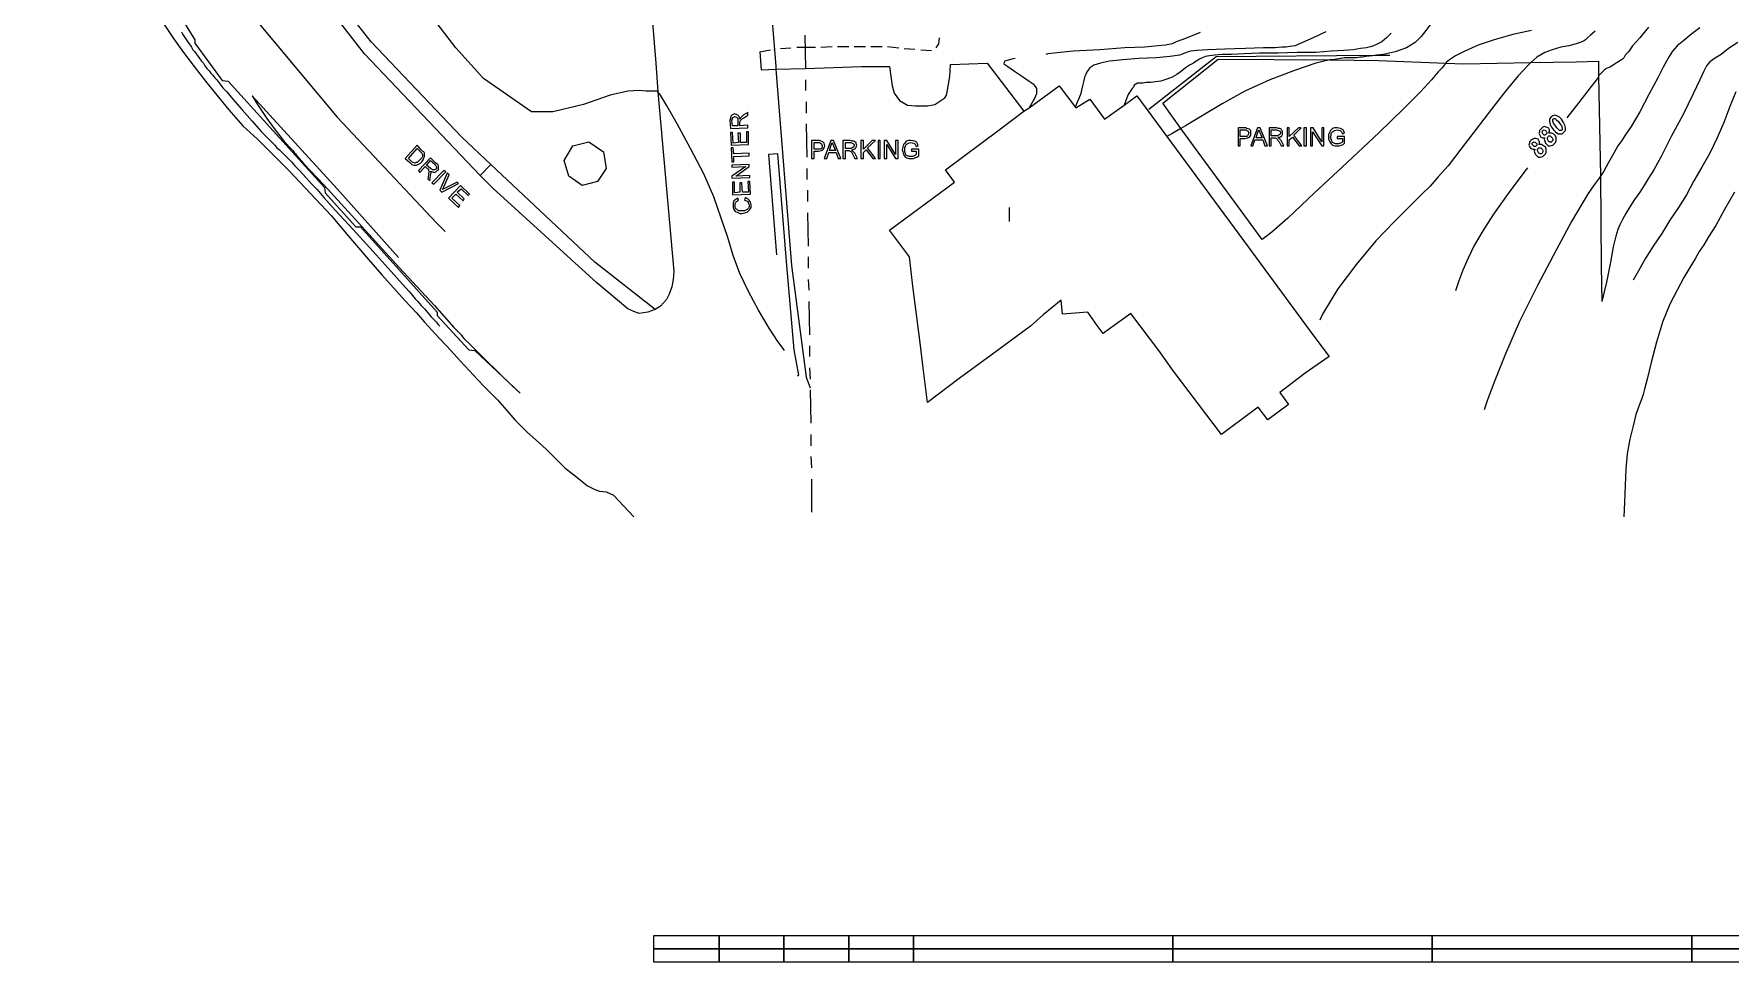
# Model space of a CAD drawing. Header units: feet. Extents: x -3749 to 15459, y 505 to 24761.
# Drawn here: x -3493 to 6705, y 505 to 6085 of the extents above; entities that cross this region are included whole.
import ezdxf

# ---------------------------------------------------------------- set-up
doc = ezdxf.new("R2010")
doc.units = ezdxf.units.FT
for name, color, linetype in [('Buildings', 2, 'CONTINUOUS'), ('Streets', 4, 'CONTINUOUS'), ('Topo Lines', 6, 'CONTINUOUS'), ('Water', 5, 'CONTINUOUS')]:
    doc.layers.add(name, color=color, linetype=linetype)

msp = doc.modelspace()

# ---------------------------------------------------------------- linework, layer by layer
at = {"layer": 'Buildings'}
for points in [[(1143, 6077), (1147, 5877)], [(1931, 6001), (1947, 6025), (1951, 6061)], [(871, 5977), (935, 5989)], [(959, 5989), (959, 5993)], [(995, 5997), (1059, 6001)], [(1095, 6005), (1143, 6005)], [(1143, 6005), (1147, 6005), (1207, 6005)], [(1239, 6005), (1307, 6009)], [(1339, 6009), (1407, 6009)], [(1439, 6009), (1507, 6009)], [(1539, 6009), (1599, 6009), (1607, 6009)], [(1639, 6009), (1707, 6001)], [(1739, 5997), (1803, 5993)], [(1839, 5989), (1903, 5985)], [(3211, 5633), (3615, 5949), (4579, 5957)], [(4579, 5957), (4659, 5957)], [(1147, 5809), (1147, 5745)], [(2771, 5641), (2855, 5693), (2943, 5573), (3063, 5657), (3139, 5713), (3319, 5469), (3807, 4805), (4203, 4269), (4295, 4145), (4151, 4045), (3999, 3929), (4051, 3857), (3927, 3765), (3867, 3841), (3695, 3713), (3647, 3677), (3359, 4057), (3271, 4181), (3103, 4405), (2975, 4313), (2935, 4285), (2899, 4333), (2843, 4413), (2691, 4401), (2683, 4485), (2575, 4397), (2499, 4329), (2263, 4153), (2071, 4013), (1879, 3869), (1851, 4093), (1835, 4229), (1791, 4569), (1771, 4745), (1651, 4905), (2043, 5193), (1987, 5269), (2311, 5509), (2459, 5621), (2491, 5641), (2671, 5773), (2771, 5641)], [(799, 5521), (799, 5537), (751, 5533), (751, 5549), (751, 5557), (755, 5565), (763, 5573), (767, 5577), (775, 5581), (799, 5597), (799, 5613), (771, 5597), (755, 5581), (751, 5573), (747, 5589), (739, 5597), (731, 5601), (719, 5605), (711, 5601), (703, 5597), (699, 5593), (695, 5585), (695, 5577), (691, 5565), (695, 5517), (799, 5521)], [(1151, 5677), (1151, 5609)], [(739, 5533), (707, 5533), (703, 5565), (707, 5577), (707, 5581), (715, 5585), (719, 5589), (731, 5585), (739, 5577), (739, 5573), (739, 5565), (739, 5533)], [(1151, 5545), (1155, 5345)], [(3747, 5413), (3759, 5413), (3759, 5457), (3787, 5457), (3803, 5461), (3815, 5465), (3823, 5477), (3823, 5489), (3823, 5505), (3815, 5513), (3799, 5517), (3795, 5521), (3783, 5521), (3747, 5521), (3747, 5413)], [(3759, 5469), (3759, 5509), (3787, 5509), (3795, 5509), (3799, 5505), (3807, 5501), (3811, 5489), (3807, 5481), (3803, 5473), (3799, 5469), (3787, 5469), (3759, 5469)], [(3823, 5413), (3835, 5413), (3847, 5449), (3895, 5449), (3907, 5413), (3923, 5413), (3879, 5521), (3863, 5521), (3823, 5413)], [(3855, 5461), (3863, 5489), (3871, 5509), (3875, 5497), (3879, 5489), (3891, 5461), (3855, 5461)], [(3935, 5413), (3947, 5413), (3947, 5461), (3963, 5461), (3971, 5461), (3979, 5457), (3983, 5453), (3987, 5445), (3995, 5437), (4007, 5413), (4023, 5413), (4007, 5445), (3995, 5457), (3987, 5465), (3999, 5465), (4011, 5473), (4015, 5481), (4015, 5493), (4015, 5501), (4011, 5505), (4007, 5513), (3999, 5517), (3991, 5517), (3979, 5521), (3935, 5521), (3935, 5413)], [(3947, 5473), (3947, 5509), (3979, 5509), (3991, 5505), (3999, 5501), (4003, 5497), (4003, 5489), (3999, 5481), (3991, 5477), (3987, 5473), (3979, 5473), (3947, 5473)], [(4043, 5413), (4055, 5413), (4055, 5449), (4075, 5465), (4115, 5413), (4131, 5413), (4083, 5477), (4127, 5521), (4111, 5521), (4055, 5469), (4055, 5521), (4043, 5521), (4043, 5413)], [(4143, 5413), (4159, 5413), (4159, 5521), (4143, 5521), (4143, 5413)], [(4183, 5413), (4195, 5413), (4195, 5497), (4251, 5413), (4263, 5413), (4263, 5521), (4251, 5521), (4251, 5437), (4199, 5521), (4183, 5521), (4183, 5413)], [(4343, 5457), (4375, 5457), (4375, 5437), (4371, 5433), (4363, 5429), (4351, 5425), (4343, 5425), (4335, 5425), (4323, 5429), (4315, 5433), (4311, 5441), (4307, 5453), (4303, 5465), (4307, 5477), (4307, 5489), (4315, 5497), (4327, 5505), (4343, 5509), (4359, 5505), (4367, 5501), (4375, 5485), (4387, 5489), (4383, 5501), (4379, 5509), (4371, 5513), (4363, 5517), (4343, 5521), (4327, 5521), (4315, 5517), (4303, 5505), (4299, 5497), (4291, 5481), (4291, 5465), (4291, 5453), (4299, 5437), (4307, 5425), (4315, 5417), (4331, 5413), (4343, 5413), (4355, 5413), (4367, 5417), (4379, 5421), (4387, 5429), (4387, 5469), (4343, 5469), (4343, 5457)], [(5591, 5461), (5587, 5453), (5591, 5441), (5595, 5429), (5603, 5421), (5611, 5413), (5623, 5413), (5639, 5417), (5647, 5425), (5655, 5433), (5659, 5445), (5659, 5453), (5659, 5461), (5655, 5473), (5643, 5485), (5631, 5489), (5615, 5489), (5619, 5501), (5619, 5509), (5615, 5517), (5611, 5521), (5599, 5525), (5587, 5529), (5579, 5525), (5567, 5513), (5559, 5505), (5559, 5497), (5555, 5489), (5559, 5481), (5567, 5465), (5579, 5461), (5591, 5461)], [(5583, 5481), (5579, 5485), (5575, 5493), (5575, 5497), (5579, 5505), (5587, 5509), (5595, 5505), (5599, 5501), (5603, 5493), (5603, 5489), (5599, 5481), (5595, 5481), (5591, 5477), (5587, 5477), (5583, 5481)], [(5655, 5497), (5671, 5485), (5683, 5485), (5695, 5485), (5707, 5497), (5715, 5505), (5715, 5521), (5711, 5537), (5703, 5553), (5691, 5573), (5679, 5585), (5663, 5593), (5651, 5597), (5639, 5593), (5627, 5585), (5619, 5573), (5619, 5561), (5623, 5541), (5631, 5525), (5643, 5509), (5655, 5497)], [(5675, 5509), (5663, 5521), (5655, 5533), (5643, 5549), (5639, 5561), (5639, 5569), (5639, 5573), (5647, 5577), (5655, 5577), (5659, 5569), (5671, 5561), (5679, 5549), (5691, 5533), (5695, 5521), (5695, 5513), (5695, 5509), (5691, 5505), (5687, 5505), (5679, 5505), (5675, 5509)], [(-1261, 5337), (-1233, 5313), (-1221, 5301), (-1209, 5297), (-1193, 5297), (-1177, 5305), (-1169, 5309), (-1161, 5317), (-1153, 5329), (-1149, 5341), (-1145, 5349), (-1145, 5361), (-1145, 5369), (-1149, 5377), (-1157, 5381), (-1165, 5389), (-1189, 5417), (-1261, 5337)], [(-69, 5377), (-53, 5277), (-105, 5197), (-197, 5173), (-277, 5229), (-305, 5325), (-253, 5413), (-157, 5437), (-69, 5377)], [(803, 5421), (803, 5497), (791, 5497), (791, 5433), (755, 5433), (755, 5489), (739, 5489), (743, 5433), (711, 5429), (707, 5493), (695, 5493), (699, 5417), (803, 5421)], [(1183, 5337), (1199, 5337), (1199, 5381), (1223, 5381), (1243, 5385), (1251, 5389), (1259, 5401), (1263, 5413), (1259, 5429), (1251, 5437), (1239, 5441), (1231, 5445), (1223, 5445), (1183, 5445), (1183, 5337)], [(1199, 5393), (1199, 5433), (1223, 5433), (1231, 5433), (1235, 5429), (1243, 5425), (1247, 5413), (1247, 5405), (1243, 5397), (1235, 5393), (1223, 5393), (1199, 5393)], [(1259, 5337), (1275, 5337), (1287, 5373), (1331, 5373), (1343, 5337), (1359, 5337), (1315, 5445), (1299, 5445), (1259, 5337)], [(1291, 5385), (1299, 5413), (1307, 5433), (1311, 5421), (1315, 5413), (1327, 5385), (1291, 5385)], [(1371, 5337), (1387, 5337), (1387, 5385), (1399, 5385), (1407, 5385), (1415, 5381), (1423, 5377), (1427, 5369), (1431, 5361), (1443, 5337), (1459, 5337), (1443, 5369), (1431, 5381), (1423, 5389), (1439, 5393), (1447, 5397), (1451, 5405), (1455, 5417), (1451, 5425), (1451, 5433), (1443, 5437), (1439, 5441), (1427, 5441), (1415, 5445), (1371, 5445), (1371, 5337)], [(1387, 5397), (1387, 5433), (1419, 5433), (1427, 5429), (1435, 5425), (1439, 5421), (1439, 5417), (1435, 5405), (1427, 5401), (1423, 5397), (1415, 5397), (1387, 5397)], [(1479, 5337), (1495, 5337), (1495, 5373), (1511, 5389), (1551, 5337), (1567, 5337), (1519, 5401), (1567, 5445), (1547, 5445), (1495, 5393), (1495, 5445), (1479, 5445), (1479, 5337)], [(1583, 5337), (1595, 5337), (1595, 5445), (1583, 5445), (1583, 5337)], [(1619, 5337), (1635, 5337), (1635, 5421), (1687, 5337), (1703, 5337), (1703, 5445), (1687, 5445), (1687, 5361), (1635, 5445), (1619, 5445), (1619, 5337)], [(1783, 5381), (1811, 5381), (1811, 5361), (1807, 5357), (1799, 5353), (1791, 5349), (1779, 5349), (1771, 5349), (1759, 5353), (1751, 5357), (1747, 5365), (1743, 5377), (1743, 5389), (1743, 5401), (1747, 5413), (1751, 5421), (1763, 5429), (1779, 5433), (1795, 5429), (1803, 5425), (1811, 5409), (1823, 5413), (1819, 5425), (1815, 5433), (1811, 5437), (1803, 5441), (1779, 5445), (1767, 5445), (1751, 5441), (1743, 5429), (1735, 5421), (1731, 5405), (1727, 5389), (1731, 5377), (1735, 5361), (1743, 5349), (1755, 5341), (1767, 5337), (1783, 5337), (1795, 5337), (1803, 5341), (1815, 5345), (1827, 5353), (1827, 5393), (1783, 5393), (1783, 5381)], [(5531, 5393), (5527, 5381), (5531, 5369), (5535, 5361), (5543, 5353), (5551, 5345), (5563, 5345), (5579, 5349), (5587, 5357), (5595, 5365), (5599, 5373), (5599, 5381), (5599, 5393), (5595, 5405), (5583, 5413), (5571, 5421), (5555, 5421), (5559, 5429), (5559, 5437), (5555, 5445), (5551, 5453), (5539, 5457), (5527, 5457), (5519, 5453), (5507, 5445), (5499, 5437), (5499, 5429), (5495, 5417), (5499, 5409), (5507, 5397), (5519, 5393), (5531, 5393)], [(5523, 5413), (5519, 5417), (5515, 5421), (5515, 5429), (5519, 5433), (5527, 5437), (5535, 5433), (5539, 5429), (5543, 5425), (5543, 5417), (5539, 5413), (5535, 5409), (5531, 5409), (5527, 5409), (5523, 5413)], [(5615, 5437), (5611, 5445), (5607, 5453), (5607, 5461), (5611, 5469), (5615, 5473), (5619, 5473), (5623, 5473), (5627, 5469), (5635, 5461), (5639, 5453), (5639, 5445), (5635, 5441), (5631, 5437), (5627, 5433), (5623, 5437), (5615, 5437)], [(-1241, 5337), (-1189, 5397), (-1173, 5381), (-1165, 5373), (-1161, 5369), (-1157, 5361), (-1157, 5349), (-1161, 5341), (-1173, 5329), (-1181, 5321), (-1189, 5313), (-1197, 5313), (-1201, 5309), (-1213, 5313), (-1221, 5317), (-1225, 5321), (-1241, 5337)], [(-1181, 5265), (-1173, 5253), (-1141, 5289), (-1129, 5277), (-1121, 5273), (-1121, 5265), (-1117, 5257), (-1121, 5249), (-1121, 5237), (-1125, 5213), (-1113, 5201), (-1109, 5233), (-1105, 5253), (-1109, 5261), (-1097, 5257), (-1085, 5253), (-1077, 5257), (-1069, 5265), (-1061, 5269), (-1061, 5277), (-1061, 5285), (-1061, 5293), (-1065, 5301), (-1077, 5309), (-1109, 5341), (-1181, 5265)], [(-1133, 5297), (-1109, 5325), (-1081, 5301), (-1077, 5293), (-1073, 5285), (-1073, 5277), (-1077, 5273), (-1085, 5269), (-1097, 5269), (-1101, 5273), (-1109, 5277), (-1133, 5297)], [(807, 5353), (807, 5369), (715, 5365), (711, 5401), (699, 5401), (703, 5317), (715, 5317), (715, 5349), (807, 5353)], [(5555, 5369), (5551, 5377), (5547, 5385), (5547, 5393), (5551, 5397), (5555, 5401), (5559, 5401), (5563, 5401), (5567, 5401), (5575, 5393), (5579, 5385), (5579, 5377), (5575, 5369), (5571, 5365), (5567, 5365), (5563, 5365), (5555, 5369)], [(-1101, 5189), (-1089, 5181), (-1017, 5257), (-1029, 5265), (-1101, 5189)], [(-1053, 5145), (-1041, 5133), (-941, 5185), (-949, 5193), (-1021, 5157), (-1037, 5149), (-1029, 5165), (-997, 5237), (-1009, 5249), (-1053, 5145)], [(811, 5221), (811, 5233), (727, 5229), (807, 5289), (807, 5301), (703, 5297), (703, 5285), (787, 5289), (703, 5229), (703, 5217), (811, 5221)], [(1155, 5277), (1155, 5209)], [(-1001, 5097), (-941, 5041), (-933, 5053), (-981, 5097), (-957, 5121), (-913, 5081), (-905, 5093), (-949, 5133), (-925, 5153), (-881, 5113), (-873, 5121), (-929, 5173), (-1001, 5097)], [(815, 5121), (811, 5197), (799, 5197), (803, 5133), (767, 5133), (763, 5189), (751, 5189), (751, 5133), (719, 5129), (719, 5193), (707, 5193), (707, 5117), (815, 5121)], [(779, 5085), (791, 5081), (799, 5077), (803, 5065), (807, 5057), (807, 5045), (803, 5037), (795, 5029), (787, 5025), (779, 5021), (763, 5021), (743, 5021), (735, 5029), (727, 5033), (723, 5041), (723, 5053), (723, 5065), (727, 5073), (731, 5077), (743, 5085), (739, 5097), (727, 5089), (715, 5081), (711, 5069), (711, 5053), (711, 5041), (715, 5029), (723, 5017), (735, 5013), (751, 5005), (763, 5005), (779, 5009), (795, 5013), (803, 5021), (811, 5029), (819, 5041), (819, 5057), (815, 5073), (807, 5085), (799, 5093), (783, 5101), (779, 5085)], [(1159, 5145), (1159, 5077)], [(1159, 5009), (1163, 4809)], [(1163, 4745), (1163, 4677)], [(1163, 4609), (1167, 4545)], [(1167, 4477), (1171, 4277)], [(1171, 4209), (1171, 4145)], [(1171, 4077), (1175, 4009)], [(1175, 3945), (1179, 3745)], [(1179, 3677), (1179, 3609)], [(1179, 3545), (1183, 3477)], [(1183, 3409), (1183, 3209)]]:
    msp.add_lwpolyline(points, dxfattribs=at)
at = {"layer": 'Streets'}
for points in [[(107, 7665), (115, 7525), (247, 5909), (259, 5737)], [(-3493, 7533), (-3189, 7077), (-3193, 7057), (-3037, 6805), (-2993, 6805), (-2525, 6049), (-2525, 6029), (-2361, 5805), (-2325, 5801), (-1745, 5161), (-1741, 5129), (-1557, 4925), (-1529, 4925), (-1069, 4413), (-1069, 4393), (-877, 4185), (-841, 4181), (-569, 3925)], [(-809, 5233), (-1505, 5965), (-2129, 6769), (-2537, 7369)], [(-2845, 7161), (-2713, 6953), (-2169, 6181), (-1669, 5585), (-1073, 4949)], [(-745, 5301), (-921, 5465), (-1465, 6037), (-2017, 6741), (-2273, 7141)], [(935, 6281), (959, 5989)], [(871, 5977), (879, 5869)], [(959, 5989), (967, 5889), (967, 5873)], [(3403, 5517), (3295, 5669), (3627, 5933), (4299, 5929)], [(4299, 5929), (4591, 5925), (4999, 5909)], [(5507, 5913), (5779, 5917), (5915, 5921), (5915, 5833)], [(879, 5869), (967, 5873)], [(967, 5873), (1147, 5877)], [(967, 5873), (1063, 4693), (1151, 4021), (1175, 3957)], [(1147, 5877), (1483, 5889), (1651, 5889), (1667, 5773), (1679, 5729), (1711, 5685), (1759, 5657), (1807, 5653), (1879, 5653), (1923, 5661), (1983, 5701), (1995, 5717), (1999, 5737), (2015, 5829), (2019, 5901), (2239, 5909), (2459, 5621)], [(1147, 5877), (1147, 5877)], [(4999, 5909), (5103, 5905), (5507, 5913)], [(5915, 5833), (5927, 5229)], [(-2181, 5713), (-1669, 5153), (-1301, 4741)], [(259, 5737), (355, 4657), (351, 4609), (343, 4565), (327, 4521), (311, 4489), (275, 4449), (243, 4429)], [(3891, 4849), (3403, 5517)], [(1099, 4029), (1107, 4033), (1079, 4185), (1035, 4693), (979, 5365), (923, 5361)], [(923, 5361), (971, 4757)], [(923, 5361), (971, 4757)], [(-745, 5301), (-809, 5233)], [(243, 4429), (199, 4413), (147, 4405), (115, 4417), (79, 4433), (-109, 4589), (-733, 5157), (-809, 5233)], [(243, 4429), (-121, 4713), (-745, 5301)], [(5927, 5229), (5931, 4689), (5935, 4477)], [(2371, 5041), (2371, 4957)], [(-1073, 4949), (-1021, 4897)]]:
    msp.add_lwpolyline(points, dxfattribs=at)
for points in [[(235, 585), (235, 665), (627, 665), (627, 585), (235, 585), (235, 585)], [(627, 585), (627, 665), (1015, 665), (1015, 585), (627, 585), (627, 585)], [(1015, 585), (1015, 665), (1407, 665), (1407, 585), (1015, 585), (1015, 585)], [(1407, 585), (1407, 665), (1795, 665), (1795, 585), (1407, 585), (1407, 585)], [(1795, 585), (1795, 665), (3355, 665), (3355, 585), (1795, 585), (1795, 585)], [(3355, 585), (3355, 665), (4915, 665), (4915, 585), (3355, 585), (3355, 585)], [(4915, 585), (4915, 665), (6475, 665), (6475, 585), (4915, 585), (4915, 585)], [(6475, 585), (6475, 665), (8035, 665), (8035, 585), (6475, 585), (6475, 585)], [(235, 505), (235, 585), (627, 585), (627, 505), (235, 505), (235, 505)], [(627, 505), (627, 585), (1015, 585), (1015, 505), (627, 505), (627, 505)], [(1015, 505), (1015, 585), (1407, 585), (1407, 505), (1015, 505), (1015, 505)], [(1407, 505), (1407, 585), (1795, 585), (1795, 505), (1407, 505), (1407, 505)], [(1795, 505), (1795, 585), (3355, 585), (3355, 505), (1795, 505), (1795, 505)], [(3355, 505), (3355, 585), (4915, 585), (4915, 505), (3355, 505), (3355, 505)], [(4915, 505), (4915, 585), (6475, 585), (6475, 505), (4915, 505), (4915, 505)], [(6475, 505), (6475, 585), (8035, 585), (8035, 505), (6475, 505), (6475, 505)]]:
    msp.add_lwpolyline(points, close=True, dxfattribs=at)
at = {"layer": 'Topo Lines'}
for points in [[(-789, 5817), (-957, 6001), (-1193, 6313), (-1397, 6493), (-1557, 6597), (-1701, 6785), (-1797, 6929), (-1825, 6965), (-2081, 7169), (-2273, 7329), (-2341, 7429), (-2469, 7577), (-2505, 7641)], [(5055, 6173), (5007, 6173), (4975, 6177), (4959, 6177), (4939, 6173), (4923, 6161), (4911, 6149), (4895, 6129), (4875, 6105), (4847, 6069), (4811, 6033), (4759, 6001), (4691, 5977), (4619, 5961), (4579, 5957)], [(6215, 6125), (6163, 6061), (6119, 6013), (6095, 5977), (6075, 5957), (6067, 5941), (6059, 5933), (6047, 5925), (6027, 5913), (6003, 5897), (5983, 5885), (5963, 5877), (5951, 5869), (5935, 5853), (5915, 5833)], [(6523, 6121), (6475, 6085), (6427, 6045), (6387, 6013), (6359, 5981), (6339, 5949), (6323, 5921), (6303, 5885), (6271, 5821), (6219, 5725), (6163, 5617), (6111, 5529), (6075, 5477), (6055, 5445), (6031, 5413), (6007, 5369), (5975, 5313), (5947, 5261), (5927, 5229)], [(-2605, 6097), (-2597, 6081), (-2589, 6069), (-2581, 6057), (-2573, 6045), (-2565, 6033), (-2553, 6017), (-2545, 6005), (-2537, 5989), (-2525, 5977), (-2517, 5965), (-2505, 5949), (-2497, 5937), (-2485, 5921), (-2473, 5909), (-2465, 5893), (-2453, 5877), (-2441, 5865), (-2429, 5849), (-2417, 5837), (-2405, 5821), (-2393, 5809), (-2381, 5793), (-2369, 5777), (-2357, 5761), (-2333, 5737), (-2297, 5693), (-2241, 5629), (-2181, 5561), (-2125, 5497), (-2085, 5457), (-2061, 5433), (-2045, 5417), (-2033, 5401), (-2017, 5389), (-2005, 5377), (-1993, 5365), (-1981, 5353), (-1969, 5341), (-1957, 5329), (-1945, 5317), (-1925, 5293), (-1893, 5261), (-1857, 5221), (-1821, 5181), (-1789, 5149), (-1749, 5101), (-1681, 5025), (-1573, 4909), (-1453, 4777), (-1345, 4657), (-1277, 4581), (-1237, 4537), (-1217, 4513), (-1201, 4493), (-1185, 4477), (-1165, 4453), (-1145, 4433), (-1125, 4409), (-1105, 4385), (-1089, 4369), (-1073, 4353), (-1065, 4341), (-1053, 4329)], [(3519, 6093), (3431, 6057), (3375, 6037), (3351, 6025), (3331, 6021), (3311, 6017), (3267, 6013), (3187, 6005), (3067, 6001), (2915, 5989), (2755, 5981), (2603, 5965), (2591, 5961)], [(4275, 6097), (4199, 6061), (4135, 6033), (4091, 6013), (4059, 6009), (4035, 6005), (4011, 6005), (3971, 6001), (3899, 6001), (3791, 5997), (3667, 5993), (3563, 5989), (3499, 5985), (3463, 5981), (3447, 5977), (3427, 5969), (3395, 5957), (3339, 5949), (3255, 5941), (3151, 5937), (3055, 5929)], [(4667, 6089), (4639, 6061), (4611, 6037), (4579, 6021), (4551, 6009), (4519, 6001), (4483, 5997), (4439, 5989), (4383, 5985), (4307, 5981), (4215, 5973), (4103, 5973), (3987, 5969), (3875, 5969), (3783, 5965), (3707, 5961), (3651, 5961), (3607, 5957), (3575, 5953), (3551, 5949), (3531, 5941), (3515, 5933), (3495, 5921), (3479, 5909), (3455, 5897), (3431, 5881), (3407, 5861), (3379, 5841), (3351, 5825), (3319, 5813), (3283, 5801), (3251, 5797), (3223, 5793), (3195, 5793)], [(5511, 6105), (5399, 6081), (5287, 6049), (5191, 6017), (5111, 5981), (5055, 5953), (5019, 5929), (4999, 5913), (4999, 5909)], [(5895, 6101), (5867, 6077), (5847, 6061), (5835, 6049), (5823, 6041), (5803, 6033), (5779, 6025), (5735, 6013), (5687, 6005), (5635, 5989), (5591, 5973), (5543, 5945), (5507, 5913)], [(6751, 6033), (6695, 5997), (6651, 5961), (6611, 5937), (6583, 5917), (6563, 5893), (6547, 5861), (6523, 5809), (6483, 5725), (6423, 5601), (6351, 5469), (6291, 5349), (6247, 5269), (6215, 5217), (6191, 5177), (6163, 5133), (6131, 5089), (6103, 5045), (6079, 5005), (6059, 4969), (6043, 4937), (6031, 4909), (6019, 4869), (6003, 4805), (5987, 4713), (5963, 4593), (5935, 4477)], [(2407, 5937), (2387, 5933), (2343, 5921), (2339, 5905), (2363, 5889), (2403, 5861), (2451, 5829), (2491, 5801), (2515, 5785), (2527, 5769), (2535, 5757), (2535, 5745), (2535, 5725), (2523, 5697), (2507, 5669), (2491, 5641)], [(3055, 5929), (2975, 5921), (2919, 5909), (2879, 5897), (2855, 5881), (2843, 5865), (2835, 5853), (2831, 5841), (2823, 5825), (2819, 5805), (2811, 5773), (2799, 5721), (2767, 5645)], [(4299, 5929), (4215, 5909), (4087, 5865), (3939, 5809), (3787, 5741), (3651, 5665), (3531, 5593), (3431, 5533), (3403, 5517)], [(4579, 5957), (4555, 5953), (4515, 5949), (4495, 5945), (4483, 5945), (4459, 5941), (4431, 5941), (4387, 5941), (4315, 5929), (4299, 5929)], [(259, 5737), (259, 5741), (235, 5741), (215, 5741), (187, 5741), (147, 5745), (79, 5741), (-29, 5717), (-189, 5661), (-373, 5617), (-501, 5617), (-789, 5817)], [(4999, 5909), (4987, 5897), (4975, 5881), (4951, 5857), (4911, 5809), (4843, 5737), (4739, 5633), (4595, 5493), (4403, 5313), (4207, 5129), (4047, 4977), (3951, 4893), (3907, 4861), (3891, 4849), (3891, 4849)], [(5507, 5913), (5495, 5901), (5431, 5833), (5355, 5741), (5271, 5633), (5179, 5513), (5087, 5393), (5011, 5293), (4951, 5225), (4903, 5169), (4847, 5117), (4775, 5045), (4683, 4953), (4575, 4841), (4459, 4701), (4347, 4553), (4255, 4401), (4239, 4365)], [(5915, 5833), (5915, 5825), (5871, 5769), (5795, 5673), (5723, 5581)], [(-2181, 5713), (-2149, 5661), (-2093, 5577), (-2037, 5501), (-1993, 5445), (-1957, 5405), (-1937, 5385), (-1929, 5373), (-1921, 5365), (-1913, 5353), (-1869, 5305), (-1749, 5177), (-1541, 4949), (-1297, 4681), (-1085, 4453), (-969, 4321), (-925, 4277), (-917, 4265), (-905, 4253), (-873, 4221), (-781, 4129), (-617, 3969), (-569, 3925)], [(1019, 4181), (1011, 4193), (979, 4237), (927, 4317), (863, 4425), (803, 4537), (751, 4645), (711, 4753), (679, 4861), (639, 4977), (595, 5105), (535, 5245), (455, 5397), (375, 5545), (311, 5657), (275, 5717), (259, 5737)], [(3195, 5793), (3175, 5789), (3155, 5789), (3143, 5789), (3123, 5777), (3119, 5765), (3111, 5757), (3103, 5745), (3095, 5733), (3087, 5721), (3079, 5701), (3063, 5657)], [(6739, 5737), (6703, 5649), (6667, 5553), (6627, 5461), (6583, 5369), (6535, 5285), (6487, 5201), (6443, 5117), (6395, 5041), (6343, 4965), (6295, 4885), (6243, 4809), (6195, 4733), (6155, 4661), (6123, 4605)], [(3403, 5517), (3355, 5489), (3319, 5469)], [(5487, 5281), (5471, 5261), (5371, 5125), (5283, 5001), (5219, 4901), (5167, 4813), (5131, 4737), (5099, 4665), (5075, 4601), (5055, 4541)], [(5927, 5229), (5919, 5217), (5895, 5185), (5875, 5157), (5851, 5125), (5815, 5065)], [(6731, 5133), (6671, 5029), (6619, 4933), (6575, 4865), (6547, 4817), (6519, 4777), (6495, 4733), (6463, 4681), (6427, 4621), (6387, 4545), (6343, 4461), (6299, 4353), (6263, 4233), (6231, 4109), (6207, 4009), (6191, 3949), (6183, 3917), (6175, 3893), (6167, 3873), (6155, 3841), (6139, 3797), (6123, 3729), (6103, 3649), (6087, 3561), (6079, 3469), (6075, 3373), (6071, 3269), (6067, 3181)], [(5815, 5065), (5751, 4957), (5659, 4785), (5547, 4573), (5439, 4357), (5355, 4161), (5291, 4001), (5247, 3885), (5227, 3825)]]:
    msp.add_lwpolyline(points, dxfattribs=at)
at = {"layer": 'Water'}
msp.add_lwpolyline([(-2709, 6141), (-2653, 6057), (-2593, 5973), (-2529, 5889), (-2461, 5801), (-2393, 5717), (-2321, 5629), (-2237, 5533), (-2149, 5453), (-2077, 5381), (-2005, 5309), (-1957, 5261), (-1705, 4993), (-1601, 4869), (-1481, 4729), (-1401, 4637), (-1261, 4481), (-1193, 4409), (-1145, 4353), (-1057, 4257), (-1009, 4205), (-929, 4117), (-849, 4033), (-789, 3969), (-705, 3885), (-649, 3821), (-601, 3765), (-529, 3693), (-453, 3625), (-413, 3589), (-373, 3549), (-329, 3505), (-301, 3477), (-229, 3421), (-165, 3369), (-125, 3349), (-93, 3337), (-53, 3333), (-9, 3313), (115, 3181)], dxfattribs=at)

doc.saveas('drawing.dxf')
